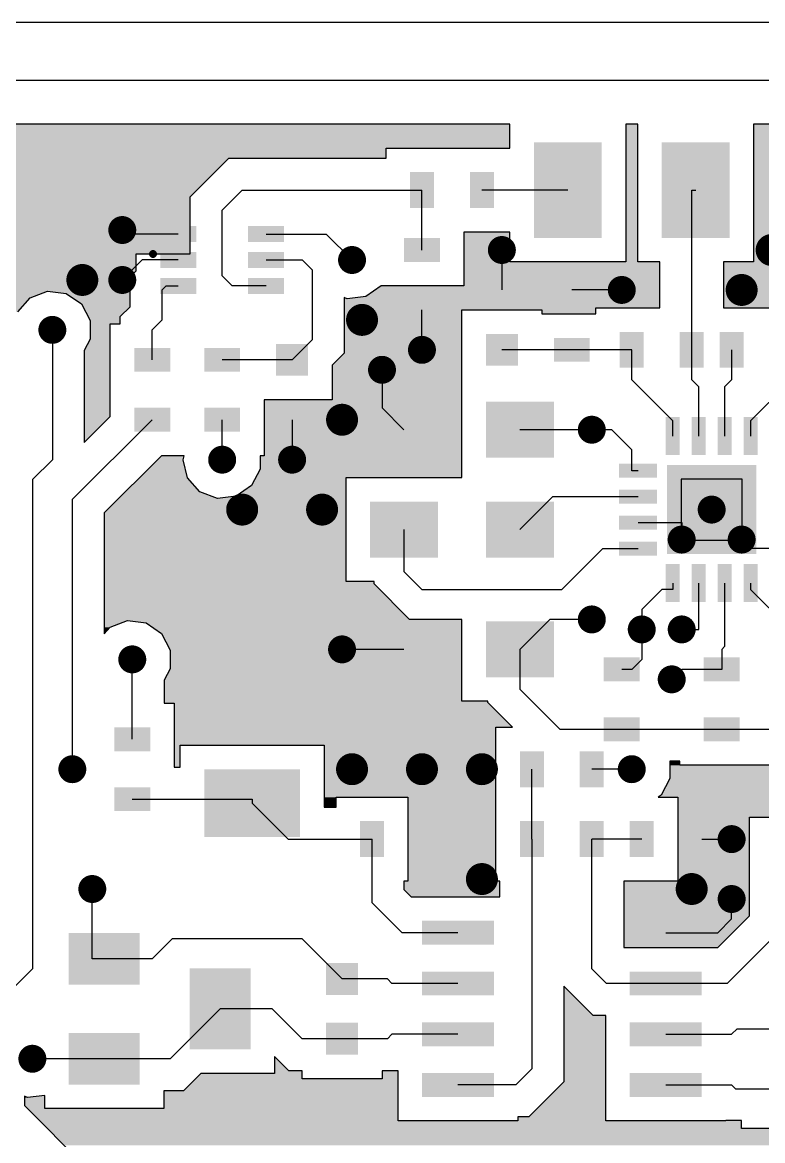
# Model space of a CAD drawing. Extents: x 295 to 953, y 10 to 290.
# Drawn here: x 659.75 to 690.32, y 194.64 to 240.84 of the extents above; entities that cross this region are included whole.
import ezdxf

# ---------------------------------------------------------------- set-up
doc = ezdxf.new("R2010")
doc.units = 0
doc.header["$LTSCALE"] = 5
doc.header["$MEASUREMENT"] = 0
doc.layers.get('0').update_dxf_attribs({"linetype": 'CONTINUOUS', "lineweight": 25})
doc.layers.add('16_COMP_GBR', color=1, linetype='CONTINUOUS')

msp = doc.modelspace()

# ---------------------------------------------------------------- linework, layer by layer
for points, const_width in [([(663.589, 232.263, 1), (664.166, 232.263, 1)], 0.577), ([(679.264, 231.438, 1), (679.841, 231.438, 1)], 0.577), ([(690.36, 231.438, 1), (691.02, 231.438, 1)], 0.66), ([(673.076, 231.025, 1), (673.654, 231.025, 1)], 0.577), ([(665.064, 231.273, 1), (665.229, 231.273, 1)], 0.165), ([(661.898, 230.2, 1), (662.558, 230.2, 1)], 0.66), ([(663.589, 230.2, 1), (664.166, 230.2, 1)], 0.577), ([(684.214, 229.788, 1), (684.791, 229.788, 1)], 0.577), ([(689.123, 229.788, 1), (689.783, 229.788, 1)], 0.66), ([(673.448, 228.55, 1), (674.108, 228.55, 1)], 0.66), ([(660.701, 228.138, 1), (661.279, 228.138, 1)], 0.577), ([(675.964, 227.313, 1), (676.541, 227.313, 1)], 0.577), ([(674.314, 226.488, 1), (674.891, 226.488, 1)], 0.577), ([(672.623, 224.425, 1), (673.283, 224.425, 1)], 0.66), ([(682.976, 224.013, 1), (683.554, 224.013, 1)], 0.577), ([(667.714, 222.775, 1), (668.291, 222.775, 1)], 0.577), ([(670.601, 222.775, 1), (671.179, 222.775, 1)], 0.577), ([(668.498, 220.713, 1), (669.158, 220.713, 1)], 0.66), ([(671.798, 220.713, 1), (672.458, 220.713, 1)], 0.66), ([(687.926, 220.713, 1), (688.504, 220.713, 1)], 0.577), ([(686.689, 219.475, 1), (687.266, 219.475, 1)], 0.577), ([(689.164, 219.475, 1), (689.741, 219.475, 1)], 0.577), ([(682.976, 216.175, 1), (683.554, 216.175, 1)], 0.577), ([(685.039, 215.763, 1), (685.616, 215.763, 1)], 0.577), ([(686.689, 215.763, 1), (687.266, 215.763, 1)], 0.577), ([(672.664, 214.938, 1), (673.241, 214.938, 1)], 0.577), ([(664.001, 214.525, 1), (664.579, 214.525, 1)], 0.577), ([(686.276, 213.7, 1), (686.854, 213.7, 1)], 0.577), ([(661.526, 209.988, 1), (662.104, 209.988, 1)], 0.577), ([(673.035, 209.988, 1), (673.695, 209.988, 1)], 0.66), ([(675.923, 209.988, 1), (676.583, 209.988, 1)], 0.66), ([(678.398, 209.988, 1), (679.058, 209.988, 1)], 0.66), ([(684.626, 209.988, 1), (685.204, 209.988, 1)], 0.577), ([(688.751, 207.1, 1), (689.329, 207.1, 1)], 0.577), ([(678.398, 205.45, 1), (679.058, 205.45, 1)], 0.66), ([(662.351, 205.038, 1), (662.929, 205.038, 1)], 0.577), ([(687.06, 205.038, 1), (687.72, 205.038, 1)], 0.66), ([(688.751, 204.625, 1), (689.329, 204.625, 1)], 0.577), ([(659.876, 198.025, 1), (660.454, 198.025, 1)], 0.577)]:
    msp.add_lwpolyline(points, format="xyb", close=True, dxfattribs=dict(const_width=const_width))
for points in [[(683.678, 235.893), (683.678, 231.933), (680.873, 235.893), (680.873, 231.933)], [(688.958, 235.893), (688.958, 231.933), (686.153, 235.893), (686.153, 231.933)], [(676.748, 234.655), (676.748, 233.17), (675.758, 234.655), (675.758, 233.17)], [(679.223, 234.655), (679.223, 233.17), (678.233, 234.655), (678.233, 233.17)], [(666.93, 232.428), (666.93, 231.768), (665.445, 232.428), (665.445, 231.768)], [(670.56, 232.428), (670.56, 231.768), (669.075, 232.428), (669.075, 231.768)], [(676.995, 231.933), (676.995, 230.943), (675.51, 231.933), (675.51, 230.943)], [(666.93, 231.355), (666.93, 230.695), (665.445, 231.355), (665.445, 230.695)], [(670.56, 231.355), (670.56, 230.695), (669.075, 231.355), (669.075, 230.695)], [(666.93, 230.283), (666.93, 229.623), (665.445, 230.283), (665.445, 229.623)], [(670.56, 230.283), (670.56, 229.623), (669.075, 230.283), (669.075, 229.623)], [(680.213, 230.448), (680.213, 229.128), (678.893, 230.448), (678.893, 229.128)], [(683.183, 230.283), (683.183, 229.293), (681.698, 230.283), (681.698, 229.293)], [(676.995, 229.458), (676.995, 228.468), (675.51, 229.458), (675.51, 228.468)], [(680.213, 227.973), (680.213, 226.653), (678.893, 227.973), (678.893, 226.653)], [(683.183, 227.808), (683.183, 226.818), (681.698, 227.808), (681.698, 226.818)], [(685.41, 228.055), (685.41, 226.57), (684.42, 228.055), (684.42, 226.57)], [(687.885, 228.055), (687.885, 226.57), (686.895, 228.055), (686.895, 226.57)], [(689.535, 228.055), (689.535, 226.57), (688.545, 228.055), (688.545, 226.57)], [(665.858, 227.395), (665.858, 226.405), (664.373, 227.395), (664.373, 226.405)], [(668.745, 227.395), (668.745, 226.405), (667.26, 227.395), (667.26, 226.405)], [(671.55, 227.56), (671.55, 226.24), (670.23, 227.56), (670.23, 226.24)], [(671.55, 225.085), (671.55, 223.765), (670.23, 225.085), (670.23, 223.765)], [(676.913, 225.168), (676.913, 222.858), (674.108, 225.168), (674.108, 222.858)], [(681.698, 225.168), (681.698, 222.858), (678.893, 225.168), (678.893, 222.858)], [(665.858, 224.92), (665.858, 223.93), (664.373, 224.92), (664.373, 223.93)], [(668.745, 224.92), (668.745, 223.93), (667.26, 224.92), (667.26, 223.93)], [(686.895, 224.532), (686.895, 222.965), (686.318, 224.532), (686.318, 222.965)], [(687.968, 224.532), (687.968, 222.965), (687.39, 224.532), (687.39, 222.965)], [(689.04, 224.532), (689.04, 222.965), (688.463, 224.532), (688.463, 222.965)], [(690.113, 224.532), (690.113, 222.965), (689.535, 224.532), (689.535, 222.965)], [(685.963, 222.61), (685.963, 222.033), (684.395, 222.61), (684.395, 222.033)], [(690.055, 222.552), (690.055, 218.873), (686.375, 222.552), (686.375, 218.873)], [(685.963, 221.538), (685.963, 220.96), (684.395, 221.538), (684.395, 220.96)], [(676.913, 221.043), (676.913, 218.733), (674.108, 221.043), (674.108, 218.733)], [(681.698, 221.043), (681.698, 218.733), (678.893, 221.043), (678.893, 218.733)], [(685.963, 220.465), (685.963, 219.888), (684.395, 220.465), (684.395, 219.888)], [(685.963, 219.393), (685.963, 218.815), (684.395, 219.393), (684.395, 218.815)], [(686.895, 218.46), (686.895, 216.893), (686.318, 218.46), (686.318, 216.893)], [(687.968, 218.46), (687.968, 216.893), (687.39, 218.46), (687.39, 216.893)], [(689.04, 218.46), (689.04, 216.893), (688.463, 218.46), (688.463, 216.893)], [(690.113, 218.46), (690.113, 216.893), (689.535, 218.46), (689.535, 216.893)], [(676.913, 216.093), (676.913, 213.783), (674.108, 216.093), (674.108, 213.783)], [(681.698, 216.093), (681.698, 213.783), (678.893, 216.093), (678.893, 213.783)], [(671.22, 215.268), (671.22, 212.463), (667.26, 215.268), (667.26, 212.463)], [(685.245, 214.608), (685.245, 213.618), (683.76, 214.608), (683.76, 213.618)], [(689.37, 214.608), (689.37, 213.618), (687.885, 214.608), (687.885, 213.618)], [(685.245, 212.133), (685.245, 211.143), (683.76, 212.133), (683.76, 211.143)], [(689.37, 212.133), (689.37, 211.143), (687.885, 212.133), (687.885, 211.143)], [(665.033, 211.72), (665.033, 210.73), (663.548, 211.72), (663.548, 210.73)], [(681.285, 210.73), (681.285, 209.245), (680.295, 210.73), (680.295, 209.245)], [(683.76, 210.73), (683.76, 209.245), (682.77, 210.73), (682.77, 209.245)], [(671.22, 209.988), (671.22, 207.183), (667.26, 209.988), (667.26, 207.183)], [(665.033, 209.245), (665.033, 208.255), (663.548, 209.245), (663.548, 208.255)], [(674.685, 207.843), (674.685, 206.358), (673.695, 207.843), (673.695, 206.358)], [(677.16, 207.843), (677.16, 206.358), (676.17, 207.843), (676.17, 206.358)], [(681.285, 207.843), (681.285, 206.358), (680.295, 207.843), (680.295, 206.358)], [(683.76, 207.843), (683.76, 206.358), (682.77, 207.843), (682.77, 206.358)], [(685.823, 207.843), (685.823, 206.358), (684.833, 207.843), (684.833, 206.358)], [(688.298, 207.843), (688.298, 206.358), (687.308, 207.843), (687.308, 206.358)], [(679.223, 203.726), (679.223, 202.736), (676.253, 203.726), (676.253, 202.736)], [(687.803, 203.726), (687.803, 202.736), (684.833, 203.726), (684.833, 202.736)], [(664.602, 203.219), (664.602, 201.081), (661.668, 203.219), (661.668, 201.081)], [(673.613, 201.985), (673.613, 200.665), (672.293, 201.985), (672.293, 200.665)], [(669.177, 201.764), (669.177, 198.411), (666.663, 201.764), (666.663, 198.411)], [(679.223, 201.63), (679.223, 200.64), (676.253, 201.63), (676.253, 200.64)], [(687.803, 201.63), (687.803, 200.64), (684.833, 201.63), (684.833, 200.64)], [(673.613, 199.51), (673.613, 198.19), (672.293, 199.51), (672.293, 198.19)], [(679.223, 199.535), (679.223, 198.545), (676.253, 199.535), (676.253, 198.545)], [(687.803, 199.535), (687.803, 198.545), (684.833, 199.535), (684.833, 198.545)], [(664.602, 199.094), (664.602, 196.956), (661.668, 199.094), (661.668, 196.956)], [(679.223, 197.439), (679.223, 196.449), (676.253, 197.439), (676.253, 196.449)], [(687.803, 197.439), (687.803, 196.449), (684.833, 197.439), (684.833, 196.449)]]:
    msp.add_solid(points)
at = {"layer": '16_COMP_GBR', "color": 7}
for p, q in [((796.785, 240.843), (649.358, 240.843)), ((651.09, 238.45), (708.428, 238.45)), ((679.883, 236.635), (653.377, 236.635)), ((679.883, 235.645), (679.883, 236.635)), ((684.668, 236.635), (684.668, 230.943)), ((685.163, 236.635), (684.668, 236.635)), ((685.163, 230.943), (685.163, 236.635)), ((689.948, 236.635), (689.948, 230.943)), ((707.108, 236.635), (689.948, 236.635)), ((674.768, 235.645), (679.883, 235.645)), ((674.768, 235.232), (674.768, 235.645)), ((666.683, 233.634), (668.281, 235.232)), ((668.281, 235.232), (674.768, 235.232)), ((668.828, 233.913), (668.003, 233.088)), ((668.828, 233.913), (676.253, 233.913)), ((676.253, 231.438), (676.253, 233.913)), ((682.275, 233.913), (678.728, 233.913)), ((687.39, 233.913), (687.555, 233.913)), ((687.39, 227.313), (687.39, 233.913)), ((666.683, 231.273), (666.683, 233.634)), ((668.003, 230.365), (668.003, 233.088)), ((663.878, 232.263), (664.043, 232.098)), ((666.188, 232.098), (664.043, 232.098)), ((669.818, 232.098), (672.293, 232.098)), ((673.365, 231.025), (672.293, 232.098)), ((677.985, 232.18), (677.985, 229.953)), ((679.883, 232.18), (677.985, 232.18)), ((679.883, 230.943), (679.883, 232.18)), ((663.878, 230.2), (664.703, 231.025)), ((664.455, 231.273), (665.146, 231.273)), ((664.455, 230.583), (664.455, 231.273)), ((666.188, 231.025), (664.703, 231.025)), ((665.146, 231.273), (666.683, 231.273)), ((669.818, 231.025), (671.303, 231.025)), ((671.715, 230.613), (671.303, 231.025)), ((679.553, 231.438), (679.553, 229.788)), ((664.208, 230.334), (664.455, 230.583)), ((671.715, 230.613), (671.715, 227.725)), ((684.668, 230.943), (679.883, 230.943)), ((686.07, 230.943), (685.163, 230.943)), ((686.07, 229.045), (686.07, 230.943)), ((688.71, 230.943), (688.71, 229.045)), ((689.948, 230.943), (688.71, 230.943)), ((664.208, 229.096), (664.208, 230.334)), ((668.003, 230.365), (668.415, 229.953)), ((660.073, 229.466), (660.795, 229.741)), ((660.795, 229.741), (661.563, 229.647)), ((661.563, 229.647), (662.199, 229.208)), ((665.693, 229.953), (665.528, 229.788)), ((665.528, 228.55), (665.528, 229.788)), ((665.693, 229.953), (666.188, 229.953)), ((669.818, 229.953), (668.415, 229.953)), ((674.571, 229.953), (673.938, 229.515)), ((677.985, 229.953), (674.571, 229.953)), ((684.503, 229.788), (682.44, 229.788)), ((659.561, 228.888), (660.073, 229.466)), ((662.199, 229.208), (662.558, 228.524)), ((673.035, 229.474), (673.035, 227.179)), ((673.17, 229.423), (673.035, 229.474)), ((673.938, 229.515), (673.17, 229.423)), ((663.795, 228.684), (664.208, 229.096)), ((676.253, 227.313), (676.253, 228.963)), ((677.903, 228.963), (681.203, 228.963)), ((677.903, 222.033), (677.903, 228.963)), ((681.203, 228.963), (681.203, 228.798)), ((681.203, 228.798), (683.43, 228.798)), ((683.43, 229.045), (686.07, 229.045)), ((683.43, 228.798), (683.43, 229.045)), ((688.71, 229.045), (693, 229.045)), ((662.558, 228.524), (662.558, 227.751)), ((663.383, 228.385), (663.795, 228.385)), ((663.383, 224.56), (663.383, 228.385)), ((663.795, 228.385), (663.795, 228.684)), ((665.528, 228.55), (665.115, 228.138)), ((660.99, 228.138), (660.99, 222.775)), ((665.115, 226.9), (665.115, 228.138)), ((662.558, 227.751), (662.31, 227.28)), ((670.89, 226.9), (671.715, 227.725)), ((682.44, 227.313), (679.553, 227.313)), ((684.915, 227.313), (682.44, 227.313)), ((684.915, 226.075), (684.915, 227.313)), ((687.39, 226.075), (687.39, 227.313)), ((689.04, 227.313), (689.04, 226.075)), ((662.31, 227.28), (662.31, 223.488)), ((670.89, 226.9), (668.003, 226.9)), ((673.035, 227.179), (672.54, 226.684)), ((672.54, 226.684), (672.54, 225.25)), ((674.603, 226.488), (674.603, 224.92)), ((684.915, 226.075), (686.606, 224.384)), ((687.39, 226.075), (687.679, 225.786)), ((688.751, 225.786), (689.04, 226.075)), ((689.824, 224.384), (691.515, 226.075)), ((687.679, 223.749), (687.679, 225.786)), ((688.751, 225.786), (688.751, 223.749)), ((669.735, 225.25), (669.735, 222.94)), ((672.54, 225.25), (669.735, 225.25)), ((662.31, 223.488), (663.383, 224.56)), ((675.51, 224.013), (674.603, 224.92)), ((665.115, 224.425), (661.815, 221.125)), ((668.003, 222.775), (668.003, 224.425)), ((670.89, 224.425), (670.89, 222.775)), ((686.606, 223.749), (686.606, 224.384)), ((689.824, 224.384), (689.824, 223.749)), ((683.265, 224.013), (680.295, 224.013)), ((684.09, 224.013), (683.265, 224.013)), ((684.09, 224.013), (684.915, 223.188)), ((684.915, 222.321), (684.915, 223.188)), ((660.165, 221.95), (660.99, 222.775)), ((665.498, 222.94), (663.135, 220.579)), ((666.428, 222.94), (665.498, 222.94)), ((666.387, 222.775), (666.428, 222.94)), ((666.574, 222.024), (666.387, 222.775)), ((669.57, 222.94), (669.57, 222.389)), ((669.735, 222.94), (669.57, 222.94)), ((669.57, 222.389), (669.212, 221.704)), ((685.179, 222.321), (684.915, 222.321)), ((660.165, 221.95), (660.165, 201.738)), ((667.085, 221.447), (666.574, 222.024)), ((673.118, 222.033), (677.903, 222.033)), ((673.118, 217.743), (673.118, 222.033)), ((686.953, 221.975), (686.953, 219.45)), ((689.477, 221.975), (686.953, 221.975)), ((689.477, 219.45), (689.477, 221.975)), ((667.808, 221.173), (667.085, 221.447)), ((669.212, 221.704), (668.575, 221.265)), ((661.815, 221.125), (661.815, 209.988)), ((668.575, 221.265), (667.808, 221.173)), ((680.295, 219.888), (681.656, 221.249)), ((681.656, 221.249), (685.179, 221.249)), ((663.135, 220.579), (663.135, 215.586)), ((685.179, 220.176), (686.978, 220.176)), ((686.978, 220.176), (686.978, 219.475)), ((675.51, 219.888), (675.51, 218.155)), ((686.953, 219.45), (689.477, 219.45)), ((689.453, 219.104), (689.453, 219.475)), ((683.719, 219.104), (682.028, 217.413)), ((683.719, 219.104), (685.179, 219.104)), ((691.251, 219.104), (689.453, 219.104)), ((676.253, 217.413), (675.51, 218.155)), ((674.273, 217.743), (673.118, 217.743)), ((674.273, 217.642), (674.273, 217.743)), ((675.739, 216.175), (674.273, 217.642)), ((686.606, 217.677), (686.606, 217.413)), ((687.679, 215.763), (687.679, 217.677)), ((688.751, 217.677), (688.751, 215.061)), ((689.824, 217.677), (689.824, 217.413)), ((676.253, 217.413), (682.028, 217.413)), ((685.328, 216.588), (686.153, 217.413)), ((686.606, 217.413), (686.153, 217.413)), ((691.515, 215.721), (689.824, 217.413)), ((685.328, 216.588), (685.328, 215.763)), ((663.135, 215.586), (663.373, 215.853)), ((663.373, 215.853), (664.095, 216.129)), ((664.095, 216.129), (664.863, 216.035)), ((664.863, 216.035), (665.499, 215.596)), ((677.903, 216.175), (675.739, 216.175)), ((677.903, 212.793), (677.903, 216.175)), ((680.295, 214.938), (681.533, 216.175)), ((683.265, 216.175), (681.533, 216.175)), ((685.328, 215.763), (685.328, 214.525)), ((686.978, 215.763), (687.679, 215.763)), ((665.499, 215.596), (665.858, 214.911)), ((665.858, 214.911), (665.858, 214.139)), ((675.51, 214.938), (672.953, 214.938)), ((680.295, 214.938), (680.295, 213.288)), ((688.628, 214.938), (688.751, 215.061)), ((688.628, 214.938), (688.628, 214.113)), ((664.29, 211.225), (664.29, 214.525)), ((684.915, 214.113), (685.328, 214.525)), ((665.858, 214.139), (665.61, 213.667)), ((684.915, 214.113), (684.503, 214.113)), ((686.565, 213.7), (686.978, 214.113)), ((688.628, 214.113), (686.978, 214.113)), ((665.61, 213.667), (665.61, 212.71)), ((681.945, 211.638), (680.295, 213.288)), ((665.61, 212.71), (666.023, 212.71)), ((666.023, 212.71), (666.023, 210.07)), ((678.975, 212.793), (677.903, 212.793)), ((678.975, 212.741), (678.975, 212.793)), ((679.996, 211.72), (678.975, 212.741)), ((679.305, 211.72), (679.996, 211.72)), ((679.305, 205.368), (679.305, 211.72)), ((681.945, 211.638), (684.503, 211.638)), ((684.503, 211.638), (688.628, 211.638)), ((688.628, 211.638), (691.515, 211.638)), ((666.27, 210.978), (672.21, 210.978)), ((666.27, 210.07), (666.27, 210.978)), ((672.21, 210.978), (672.21, 208.42)), ((686.483, 210.318), (686.483, 209.601)), ((686.895, 210.318), (686.483, 210.318)), ((686.895, 210.152), (686.895, 210.318)), ((666.023, 210.07), (666.27, 210.07)), ((680.79, 207.1), (680.79, 209.988)), ((684.915, 209.988), (683.265, 209.988)), ((691.134, 210.152), (686.895, 210.152)), ((686.483, 209.601), (686.125, 208.917)), ((672.705, 208.833), (675.675, 208.833)), ((672.705, 208.42), (672.705, 208.833)), ((675.675, 208.833), (675.675, 205.368)), ((686.125, 208.917), (686.002, 208.833)), ((686.002, 208.833), (686.813, 208.833)), ((686.813, 208.833), (686.813, 205.368)), ((664.29, 208.75), (669.24, 208.75)), ((669.24, 208.75), (669.24, 208.585)), ((669.24, 208.585), (670.725, 207.1)), ((672.21, 208.42), (672.705, 208.42)), ((689.783, 208.008), (694.568, 208.008)), ((689.783, 203.935), (689.783, 208.008)), ((670.725, 207.1), (674.19, 207.1)), ((674.19, 204.468), (674.19, 207.1)), ((680.79, 207.1), (680.79, 197.613)), ((685.328, 207.1), (683.265, 207.1)), ((683.265, 201.738), (683.265, 207.1)), ((687.803, 207.1), (689.04, 207.1)), ((675.51, 205.368), (675.51, 205.014)), ((675.675, 205.368), (675.51, 205.368)), ((679.47, 205.368), (679.305, 205.368)), ((679.47, 204.716), (679.47, 205.368)), ((684.585, 205.368), (684.585, 202.62)), ((686.813, 205.368), (684.585, 205.368)), ((662.64, 202.15), (662.64, 205.038)), ((675.51, 205.014), (675.81, 204.716)), ((675.81, 204.716), (679.47, 204.716)), ((674.19, 204.468), (675.428, 203.231)), ((688.85, 201.135), (692.175, 204.46)), ((689.04, 203.8), (689.04, 204.625)), ((688.469, 202.62), (689.783, 203.935)), ((689.04, 203.8), (688.471, 203.231)), ((665.115, 202.15), (665.94, 202.975)), ((671.303, 202.975), (665.94, 202.975)), ((672.953, 201.325), (671.303, 202.975)), ((677.738, 203.231), (675.428, 203.231)), ((686.318, 203.231), (688.471, 203.231)), ((684.585, 202.62), (688.469, 202.62)), ((663.135, 202.15), (662.64, 202.15)), ((665.115, 202.15), (663.135, 202.15)), ((658.515, 200.088), (660.165, 201.738)), ((683.265, 201.738), (683.867, 201.135)), ((674.825, 201.325), (672.953, 201.325)), ((674.825, 201.325), (675.015, 201.135)), ((677.738, 201.135), (675.015, 201.135)), ((682.11, 201.025), (682.11, 197.066)), ((683.321, 199.815), (682.11, 201.025)), ((686.318, 201.135), (683.867, 201.135)), ((688.85, 201.135), (686.318, 201.135)), ((667.92, 200.088), (665.858, 198.025)), ((670.065, 200.088), (667.92, 200.088)), ((670.065, 200.088), (671.303, 198.85)), ((683.843, 199.815), (683.321, 199.815)), ((683.843, 195.459), (683.843, 199.815)), ((689.263, 199.263), (689.04, 199.04)), ((689.263, 199.263), (691.103, 199.263)), ((672.953, 198.85), (671.303, 198.85)), ((674.825, 198.85), (672.953, 198.85)), ((674.825, 198.85), (675.015, 199.04)), ((677.738, 199.04), (675.015, 199.04)), ((686.318, 199.04), (689.04, 199.04)), ((663.135, 198.025), (660.165, 198.025)), ((665.858, 198.025), (663.135, 198.025)), ((670.167, 198.119), (670.167, 197.421)), ((670.756, 197.53), (670.167, 198.119)), ((667.121, 197.421), (666.404, 196.705)), ((670.167, 197.421), (667.121, 197.421)), ((671.303, 197.53), (670.756, 197.53)), ((671.303, 197.2), (671.303, 197.53)), ((674.603, 197.53), (674.603, 197.2)), ((675.263, 197.53), (674.603, 197.53)), ((675.263, 195.459), (675.263, 197.53)), ((680.122, 196.944), (680.79, 197.613)), ((674.603, 197.2), (671.303, 197.2)), ((680.122, 196.944), (677.738, 196.944)), ((682.11, 197.066), (680.668, 195.624)), ((686.318, 196.944), (689.04, 196.944)), ((689.197, 196.788), (689.04, 196.944)), ((659.835, 196.474), (659.835, 196.096)), ((659.97, 196.423), (659.835, 196.474)), ((660.678, 196.509), (659.97, 196.423)), ((660.678, 195.966), (660.678, 196.509)), ((665.592, 196.705), (665.592, 195.966)), ((666.404, 196.705), (665.592, 196.705)), ((689.197, 196.788), (691.103, 196.788)), ((659.835, 196.096), (671.849, 184.083)), ((665.592, 195.966), (660.678, 195.966)), ((680.213, 195.459), (675.263, 195.459)), ((680.213, 195.624), (680.213, 195.459)), ((680.668, 195.624), (680.213, 195.624)), ((688.793, 195.459), (683.843, 195.459)), ((688.793, 195.468), (688.793, 195.459)), ((689.453, 195.468), (688.793, 195.468)), ((689.453, 195.138), (689.453, 195.468)), ((692.67, 195.138), (689.453, 195.138))]:
    msp.add_line(p, q, dxfattribs=at)
for points in [[(653.783, 236.312), (653.377, 236.635), (679.883, 236.312), (679.883, 236.635)], [(684.668, 230.943), (684.668, 236.635), (685.163, 230.943), (685.163, 236.635)], [(684.668, 236.635), (684.668, 236.635), (685.163, 236.635), (684.668, 236.635)], [(689.948, 230.943), (689.948, 236.635), (707.108, 230.943), (707.108, 236.635)], [(689.948, 236.635), (689.948, 236.635), (707.108, 236.635), (689.948, 236.635)], [(654.104, 235.645), (653.783, 236.312), (679.883, 235.645), (679.883, 236.312)], [(654.143, 235.564), (654.104, 235.645), (674.768, 235.564), (674.768, 235.645)], [(654.104, 235.645), (654.104, 235.645), (674.768, 235.645), (679.883, 235.645)], [(654.143, 235.435), (654.143, 235.564), (674.768, 235.435), (674.768, 235.564)], [(654.346, 235.232), (654.143, 235.435), (674.768, 235.232), (674.768, 235.435)], [(654.346, 235.232), (654.346, 235.232), (668.281, 235.232), (674.768, 235.232)], [(655.944, 233.634), (654.346, 235.232), (666.683, 233.634), (668.281, 235.232)], [(656.288, 233.29), (655.944, 233.634), (666.683, 233.29), (666.683, 233.634)], [(656.288, 231.273), (656.288, 233.29), (666.683, 231.273), (666.683, 233.29)], [(677.985, 230.943), (677.985, 232.18), (679.883, 230.943), (679.883, 232.18)], [(677.985, 232.18), (677.985, 232.18), (679.883, 232.18), (677.985, 232.18)], [(656.288, 231.272), (656.288, 231.273), (664.455, 231.272), (666.683, 231.273)], [(656.288, 230.583), (656.288, 231.272), (664.455, 230.583), (664.455, 231.272)], [(656.288, 230.334), (656.288, 230.583), (664.208, 230.334), (664.455, 230.583)], [(677.985, 230.942), (677.985, 230.943), (686.07, 230.942), (685.163, 230.943)], [(677.985, 229.953), (677.985, 230.942), (686.07, 229.953), (686.07, 230.942)], [(688.71, 229.045), (688.71, 230.943), (707.108, 229.045), (707.108, 230.943)], [(656.288, 229.741), (656.288, 230.334), (664.208, 229.741), (664.208, 230.334)], [(656.288, 229.466), (656.288, 229.741), (660.073, 229.466), (660.795, 229.741)], [(661.563, 229.647), (660.795, 229.741), (664.208, 229.647), (664.208, 229.741)], [(662.199, 229.208), (661.563, 229.647), (664.208, 229.208), (664.208, 229.647)], [(673.938, 229.515), (674.571, 229.953), (686.07, 229.515), (686.07, 229.953)], [(656.288, 228.888), (656.288, 229.466), (659.561, 228.888), (660.073, 229.466)], [(662.258, 229.096), (662.199, 229.208), (664.208, 229.096), (664.208, 229.208)], [(673.035, 229.423), (673.035, 229.474), (673.17, 229.423), (673.035, 229.474)], [(673.035, 229.045), (673.035, 229.423), (686.07, 229.045), (686.07, 229.423)], [(673.17, 229.423), (673.938, 229.515), (686.07, 229.423), (686.07, 229.515)], [(662.474, 228.684), (662.258, 229.096), (663.795, 228.684), (664.208, 229.096)], [(673.035, 228.963), (673.035, 229.045), (683.43, 228.963), (683.43, 229.045)], [(673.035, 229.045), (673.035, 229.045), (683.43, 229.045), (686.07, 229.045)], [(673.035, 228.962), (673.035, 228.963), (677.903, 228.962), (681.203, 228.963)], [(673.035, 227.179), (673.035, 228.962), (677.903, 227.179), (677.903, 228.962)], [(681.203, 228.798), (681.203, 228.963), (683.43, 228.798), (683.43, 228.963)], [(662.558, 228.524), (662.474, 228.684), (663.795, 228.524), (663.795, 228.684)], [(662.558, 228.385), (662.558, 228.524), (663.795, 228.385), (663.795, 228.524)], [(662.558, 227.751), (662.558, 228.385), (663.383, 227.751), (663.383, 228.385)], [(662.558, 228.385), (662.558, 228.385), (663.383, 228.385), (663.795, 228.385)], [(662.31, 227.28), (662.558, 227.751), (663.383, 227.28), (663.383, 227.751)], [(662.31, 224.56), (662.31, 227.28), (663.383, 224.56), (663.383, 227.28)], [(672.54, 226.684), (673.035, 227.179), (677.903, 226.684), (677.903, 227.179)], [(672.54, 225.25), (672.54, 226.684), (677.903, 225.25), (677.903, 226.684)], [(669.735, 222.94), (669.735, 225.25), (677.903, 222.94), (677.903, 225.25)], [(662.31, 223.488), (662.31, 224.56), (662.31, 223.488), (663.383, 224.56)], [(664.581, 222.024), (665.333, 222.775), (666.574, 222.024), (666.387, 222.775)], [(665.333, 222.775), (665.498, 222.94), (666.387, 222.775), (666.428, 222.94)], [(665.498, 222.94), (665.498, 222.94), (666.428, 222.94), (665.498, 222.94)], [(669.57, 222.389), (669.57, 222.94), (677.903, 222.389), (677.903, 222.94)], [(669.384, 222.033), (669.57, 222.389), (677.903, 222.033), (677.903, 222.389)], [(664.004, 221.447), (664.581, 222.024), (667.085, 221.447), (666.574, 222.024)], [(669.212, 221.704), (669.384, 222.032), (673.118, 221.704), (673.118, 222.032)], [(669.384, 222.032), (669.384, 222.033), (673.118, 222.032), (677.903, 222.033)], [(686.953, 219.45), (686.953, 221.975), (689.477, 219.45), (689.477, 221.975)], [(686.953, 221.975), (686.953, 221.975), (689.477, 221.975), (686.953, 221.975)], [(663.729, 221.173), (664.004, 221.447), (667.808, 221.173), (667.085, 221.447)], [(668.575, 221.265), (669.212, 221.704), (673.118, 221.265), (673.118, 221.704)], [(663.135, 220.579), (663.729, 221.173), (673.118, 220.579), (673.118, 221.173)], [(667.808, 221.173), (668.575, 221.265), (673.118, 221.173), (673.118, 221.265)], [(663.135, 217.743), (663.135, 220.579), (673.118, 217.743), (673.118, 220.579)], [(663.135, 217.742), (663.135, 217.743), (674.273, 217.742), (673.118, 217.743)], [(663.135, 217.642), (663.135, 217.742), (674.273, 217.642), (674.273, 217.742)], [(663.135, 216.175), (663.135, 217.642), (675.739, 216.175), (674.273, 217.642)], [(663.135, 216.129), (663.135, 216.175), (677.903, 216.129), (677.903, 216.175)], [(663.135, 216.175), (663.135, 216.175), (677.903, 216.175), (675.739, 216.175)], [(663.135, 215.853), (663.135, 216.129), (663.373, 215.853), (664.095, 216.129)], [(663.135, 215.586), (663.135, 215.853), (663.135, 215.586), (663.373, 215.853)], [(664.863, 216.035), (664.095, 216.129), (677.903, 216.035), (677.903, 216.129)], [(665.499, 215.596), (664.863, 216.035), (677.903, 215.596), (677.903, 216.035)], [(665.858, 214.911), (665.499, 215.596), (677.903, 214.911), (677.903, 215.596)], [(665.858, 214.139), (665.858, 214.911), (677.903, 214.139), (677.903, 214.911)], [(665.61, 213.667), (665.858, 214.139), (677.903, 213.667), (677.903, 214.139)], [(665.61, 212.793), (665.61, 213.667), (677.903, 212.793), (677.903, 213.667)], [(665.61, 212.792), (665.61, 212.793), (678.975, 212.792), (677.903, 212.793)], [(665.61, 212.741), (665.61, 212.792), (678.975, 212.741), (678.975, 212.792)], [(665.61, 212.71), (665.61, 212.741), (679.006, 212.71), (678.975, 212.741)], [(666.023, 211.72), (666.023, 212.71), (679.996, 211.72), (679.006, 212.71)], [(666.023, 210.978), (666.023, 211.72), (679.305, 210.978), (679.305, 211.72)], [(666.023, 211.72), (666.023, 211.72), (679.305, 211.72), (679.996, 211.72)], [(666.023, 210.977), (666.023, 210.978), (666.27, 210.977), (672.21, 210.978)], [(666.023, 210.07), (666.023, 210.977), (666.27, 210.07), (666.27, 210.977)], [(672.21, 208.833), (672.21, 210.978), (679.305, 208.833), (679.305, 210.978)], [(686.483, 210.317), (686.483, 210.318), (686.895, 210.317), (686.483, 210.318)], [(686.483, 210.152), (686.483, 210.317), (686.895, 210.152), (686.895, 210.317)], [(686.483, 210.152), (686.483, 210.152), (691.134, 210.152), (686.895, 210.152)], [(686.483, 209.601), (686.483, 210.152), (691.685, 209.601), (691.134, 210.152)], [(686.125, 208.917), (686.469, 209.575), (693.083, 208.917), (693.083, 209.575)], [(686.469, 209.575), (686.483, 209.601), (691.711, 209.575), (691.685, 209.601)], [(686.469, 209.575), (686.469, 209.575), (693.083, 209.575), (691.711, 209.575)], [(672.21, 208.832), (672.21, 208.833), (672.705, 208.832), (675.675, 208.833)], [(672.21, 208.42), (672.21, 208.832), (672.705, 208.42), (672.705, 208.832)], [(675.675, 205.368), (675.675, 208.833), (679.305, 205.368), (679.305, 208.833)], [(686.002, 208.833), (686.125, 208.917), (693.083, 208.833), (693.083, 208.917)], [(686.813, 208.503), (686.813, 208.833), (693.083, 208.503), (693.083, 208.833)], [(686.813, 208.008), (686.813, 208.503), (705.87, 208.008), (705.87, 208.503)], [(686.813, 208.007), (686.813, 208.008), (689.783, 208.007), (694.568, 208.008)], [(686.813, 205.368), (686.813, 208.007), (689.783, 205.368), (689.783, 208.007)], [(675.51, 205.367), (675.51, 205.368), (679.47, 205.367), (679.305, 205.368)], [(675.51, 205.014), (675.51, 205.367), (679.47, 205.014), (679.47, 205.367)], [(684.585, 203.935), (684.585, 205.368), (689.783, 203.935), (689.783, 205.368)], [(675.81, 204.716), (675.51, 205.014), (679.47, 204.716), (679.47, 205.014)], [(684.585, 202.62), (684.585, 203.935), (688.469, 202.62), (689.783, 203.935)], [(682.11, 199.815), (682.11, 201.025), (683.321, 199.815), (682.11, 201.025)], [(682.11, 197.066), (682.11, 199.815), (683.843, 197.066), (683.843, 199.815)], [(682.11, 199.815), (682.11, 199.815), (683.843, 199.815), (683.321, 199.815)], [(670.167, 197.53), (670.167, 198.119), (670.756, 197.53), (670.167, 198.119)], [(666.9, 197.2), (667.121, 197.421), (671.303, 197.2), (671.303, 197.421)], [(670.167, 197.421), (670.167, 197.53), (671.303, 197.421), (671.303, 197.53)], [(670.167, 197.53), (670.167, 197.53), (671.303, 197.53), (670.756, 197.53)], [(674.603, 197.2), (674.603, 197.53), (675.263, 197.2), (675.263, 197.53)], [(674.603, 197.53), (674.603, 197.53), (675.263, 197.53), (674.603, 197.53)], [(666.404, 196.705), (666.9, 197.2), (675.263, 196.705), (675.263, 197.2)], [(680.668, 195.624), (682.11, 197.066), (683.843, 195.624), (683.843, 197.066)], [(659.835, 196.423), (659.835, 196.474), (659.97, 196.423), (659.835, 196.474)], [(659.835, 196.096), (659.835, 196.423), (660.678, 196.096), (660.678, 196.423)], [(659.97, 196.423), (660.678, 196.509), (660.678, 196.423), (660.678, 196.509)], [(665.592, 195.966), (665.592, 196.705), (675.263, 195.966), (675.263, 196.705)], [(659.965, 195.966), (659.835, 196.096), (660.678, 195.966), (660.678, 196.096)], [(660.472, 195.459), (659.965, 195.966), (675.263, 195.459), (675.263, 195.966)], [(660.794, 195.138), (660.472, 195.459), (689.453, 195.138), (689.453, 195.459)], [(680.213, 195.459), (680.213, 195.624), (683.843, 195.459), (683.843, 195.624)], [(688.793, 195.467), (688.793, 195.468), (689.453, 195.467), (688.793, 195.468)], [(688.793, 195.459), (688.793, 195.467), (689.453, 195.459), (689.453, 195.467)], [(660.794, 195.137), (660.794, 195.138), (692.67, 195.137), (689.453, 195.138)], [(661.485, 194.446), (660.794, 195.137), (692.67, 194.446), (692.67, 195.137)]]:
    msp.add_solid(points, dxfattribs=at)

doc.saveas('drawing.dxf')
